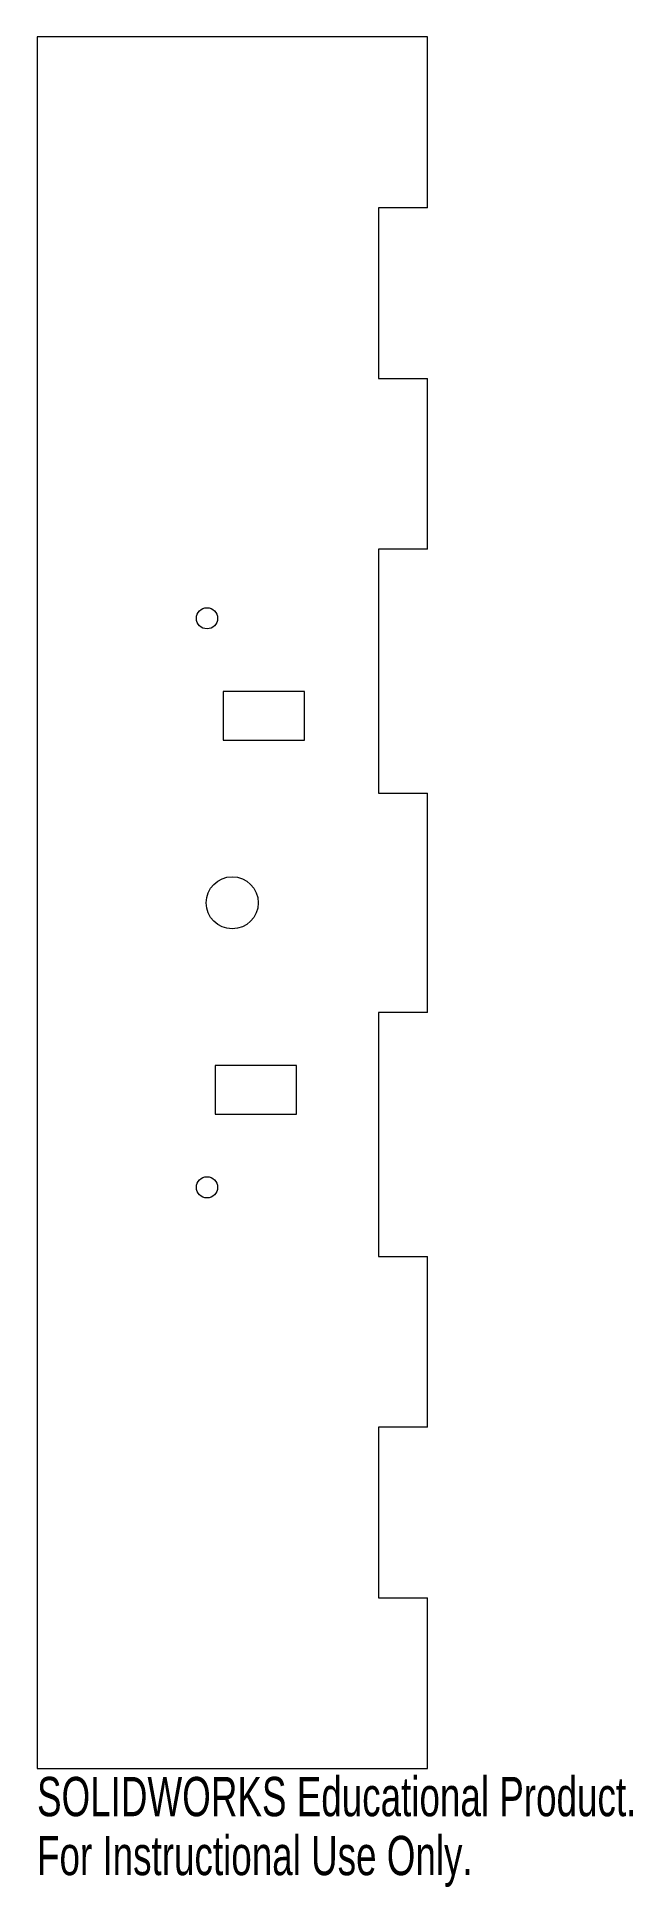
# Model space of a CAD drawing. Header units: millimetres. Extents: x -24 to 49, y -121 to 106.
import ezdxf

# ---------------------------------------------------------------- set-up
doc = ezdxf.new("R2010")
doc.units = ezdxf.units.MM
doc.styles.add('SLDTEXTSTYLE0', font='TXT', dxfattribs={"width": 0.7})

msp = doc.modelspace()

# ---------------------------------------------------------------- linework, layer by layer
at = {"color": 7, "linetype": 'Continuous', "lineweight": 15}
for p, q in [((-24, 106.5), (-24, -106.5)), ((24, 106.5), (-24, 106.5)), ((24, 85.5), (24, 106.5)), ((24, 85.5), (18, 85.5)), ((18, 85.5), (18, 64.5)), ((18, 64.5), (24, 64.5)), ((24, 43.5), (24, 64.5)), ((18, 43.5), (18, 13.5)), ((24, 43.5), (18, 43.5)), ((8.9, 26), (-1.1, 26)), ((-1.1, 26), (-1.1, 20)), ((8.9, 20), (8.9, 26)), ((-1.1, 20), (8.9, 20)), ((18, 13.5), (24, 13.5)), ((24, -13.5), (24, 13.5)), ((24, -13.5), (18, -13.5)), ((18, -13.5), (18, -43.5)), ((7.9, -20), (-2.1, -20)), ((-2.1, -20), (-2.1, -26)), ((7.9, -26), (7.9, -20)), ((-2.1, -26), (7.9, -26)), ((18, -43.5), (24, -43.5)), ((24, -64.5), (24, -43.5)), ((24, -64.5), (18, -64.5)), ((18, -64.5), (18, -85.5)), ((18, -85.5), (24, -85.5)), ((24, -106.5), (24, -85.5)), ((-24, -106.5), (24, -106.5))]:
    msp.add_line(p, q, dxfattribs=at)
for centre, radius in [((-3.1, 35), 1.3), ((0, 0), 3.2), ((-3.1, -35), 1.3)]:
    msp.add_circle(centre, radius, dxfattribs=at)

# ---------------------------------------------------------------- texts
at = {"color": 7, "linetype": 'Continuous', "char_height": 4.8336, "attachment_point": 1, "style": 'SLDTEXTSTYLE0'}
for s, insert in [('SOLIDWORKS Educational Product.', (-24, -107.52)), ('For Instructional Use Only.', (-24, -114.77))]:
    msp.add_mtext(s, dxfattribs=dict(at, insert=insert))

doc.saveas('drawing.dxf')
